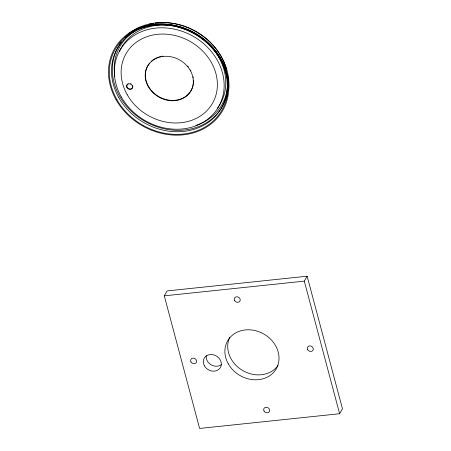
<?xml version="1.0" encoding="UTF-8"?>
<svg xmlns="http://www.w3.org/2000/svg" width="451" height="451" viewBox="0 0 451 451"><rect width="100%" height="100%" fill="white"/><g stroke="black" fill="none" stroke-linecap="round" stroke-linejoin="round"><path stroke-width="0.68" d="M164.288 295.85L167.118 290.929L307.137 276.209L342.456 408.809L339.62 413.736L199.607 428.45L164.288 295.85L304.301 281.136L307.137 276.209M304.301 281.136L339.62 413.736M278.036 365.496A28.035 23.931 29.9 0 1 242.632 370.485A28.035 23.931 29.9 0 1 229.773 337.235M221.441 364.65A9.347 7.977 29.9 0 1 211.045 364.769A9.347 7.977 29.9 0 1 206.225 355.608M210.572 45.991A56.854 48.528 29.9 0 1 217.202 108.499M119.408 51.718A56.854 48.528 29.9 0 1 172.801 25.73M224.773 101.481A59.972 51.188 29.9 0 1 144.585 121.15A59.972 51.188 29.9 0 1 121.618 41.904M130.215 33.487A59.972 51.188 29.9 0 1 131.252 32.731M132.318 31.998A59.972 51.188 29.9 0 1 145.369 25.842M227.484 76.185A59.972 51.188 29.9 0 1 228.014 80.78M228.082 82.088A59.972 51.188 29.9 0 1 227.856 89.202M226.239 97.315A59.972 51.188 29.9 0 1 225.01 100.9M227.524 80.836A58.709 50.112 29.9 0 1 195.824 125.44M114.802 76.354A58.709 50.112 29.9 0 1 135.914 30.454M119.842 43.279A60.75 51.854 29.9 0 1 120.626 42.27M124.972 37.568A60.75 51.854 29.9 0 1 196.388 33.853A60.75 51.854 29.9 0 1 226.385 98.29M130.097 33.724A59.188 50.523 29.9 0 1 131.089 32.94M133.665 31.091A59.188 50.523 29.9 0 1 134.736 30.397M148.464 24.461A59.188 50.523 29.9 0 1 151.068 23.83M151.728 23.694A59.188 50.523 29.9 0 1 153.718 23.322M155.059 23.119A59.188 50.523 29.9 0 1 226.498 69.533M227.964 87.556A59.188 50.523 29.9 0 1 227.811 88.813M128.208 34.039A60.75 51.854 29.9 0 1 195.582 31.514A60.75 51.854 29.9 0 1 228.499 90.572M192.808 86.423A24.923 21.27 29.9 0 1 159.558 97.004A24.923 21.27 29.9 0 1 149.642 63.168M151.598 61.156A24.923 21.27 29.9 0 1 153.261 59.836M153.706 59.532A24.923 21.27 29.9 0 1 154.614 58.957M155.088 58.692A24.923 21.27 29.9 0 1 156.548 57.953M157.049 57.734A24.923 21.27 29.9 0 1 159.13 56.973M159.665 56.815A24.923 21.27 29.9 0 1 160.753 56.538M161.87 56.307A24.923 21.27 29.9 0 1 162.997 56.138M187.65 66.043A24.923 21.27 29.9 0 1 188.405 66.974M190.373 69.911A24.923 21.27 29.9 0 1 190.936 70.937M193.051 76.805A24.923 21.27 29.9 0 1 193.254 77.893M193.49 80.075A24.923 21.27 29.9 0 1 193.411 83.305M193.265 84.36A24.923 21.27 29.9 0 1 192.989 85.746M132.656 85.656A3.118 2.661 29.9 0 1 131.027 88.909A3.118 2.661 29.9 0 1 127.148 87.156A3.118 2.661 29.9 0 1 128.27 83.677M130.548 83.649A3.118 2.661 29.9 0 1 131.106 83.903M264.044 411.053A3.118 2.661 29.9 0 0 269.253 411.78A3.118 2.661 29.9 0 0 266.716 407.292A3.118 2.661 29.9 0 0 264.044 411.053M190.987 361.933A3.118 2.661 29.9 0 0 196.196 362.66A3.118 2.661 29.9 0 0 193.659 358.179A3.118 2.661 29.9 0 0 190.987 361.933M234.61 300.558A3.118 2.661 29.9 0 0 239.819 301.279A3.118 2.661 29.9 0 0 237.282 296.797A3.118 2.661 29.9 0 0 234.61 300.558M307.667 349.672A3.118 2.661 29.9 0 0 312.876 350.399A3.118 2.661 29.9 0 0 310.339 345.917A3.118 2.661 29.9 0 0 307.667 349.672M228.307 363.895A28.035 23.931 29.9 0 0 275.2 370.423A28.035 23.931 29.9 0 0 252.351 330.064A28.035 23.931 29.9 0 0 228.307 363.895M204.444 365.891A9.347 7.977 29.9 0 0 220.071 368.067A9.347 7.977 29.9 0 0 212.455 354.61A9.347 7.977 29.9 0 0 204.444 365.891M121.308 96.971A56.854 48.528 29.9 0 0 216.39 110.213A56.854 48.528 29.9 0 0 170.061 28.374A56.854 48.528 29.9 0 0 121.308 96.971M118.833 97.715A59.972 51.188 29.9 0 0 219.13 111.679A59.972 51.188 29.9 0 0 170.258 25.357A59.972 51.188 29.9 0 0 118.833 97.715M116.837 99.513A61.437 52.44 29.9 0 0 219.581 113.821A61.437 52.44 29.9 0 0 169.52 25.391A61.437 52.44 29.9 0 0 116.837 99.513M116.104 99.801A62.306 53.179 29.9 0 0 220.302 114.306A62.306 53.179 29.9 0 0 169.531 24.625A62.306 53.179 29.9 0 0 116.104 99.801M127.216 94.699A49.847 42.546 29.9 0 0 210.578 106.306A49.847 42.546 29.9 0 0 169.959 34.558A49.847 42.546 29.9 0 0 127.216 94.699M148.232 86.609A24.923 21.27 29.9 0 0 189.916 92.416A24.923 21.27 29.9 0 0 169.604 56.538A24.923 21.27 29.9 0 0 148.232 86.609M126.861 87.336A3.118 2.661 29.9 0 0 132.042 88.526A3.118 2.661 29.9 0 0 129.961 83.892A3.118 2.661 29.9 0 0 126.861 87.336"/></g></svg>
